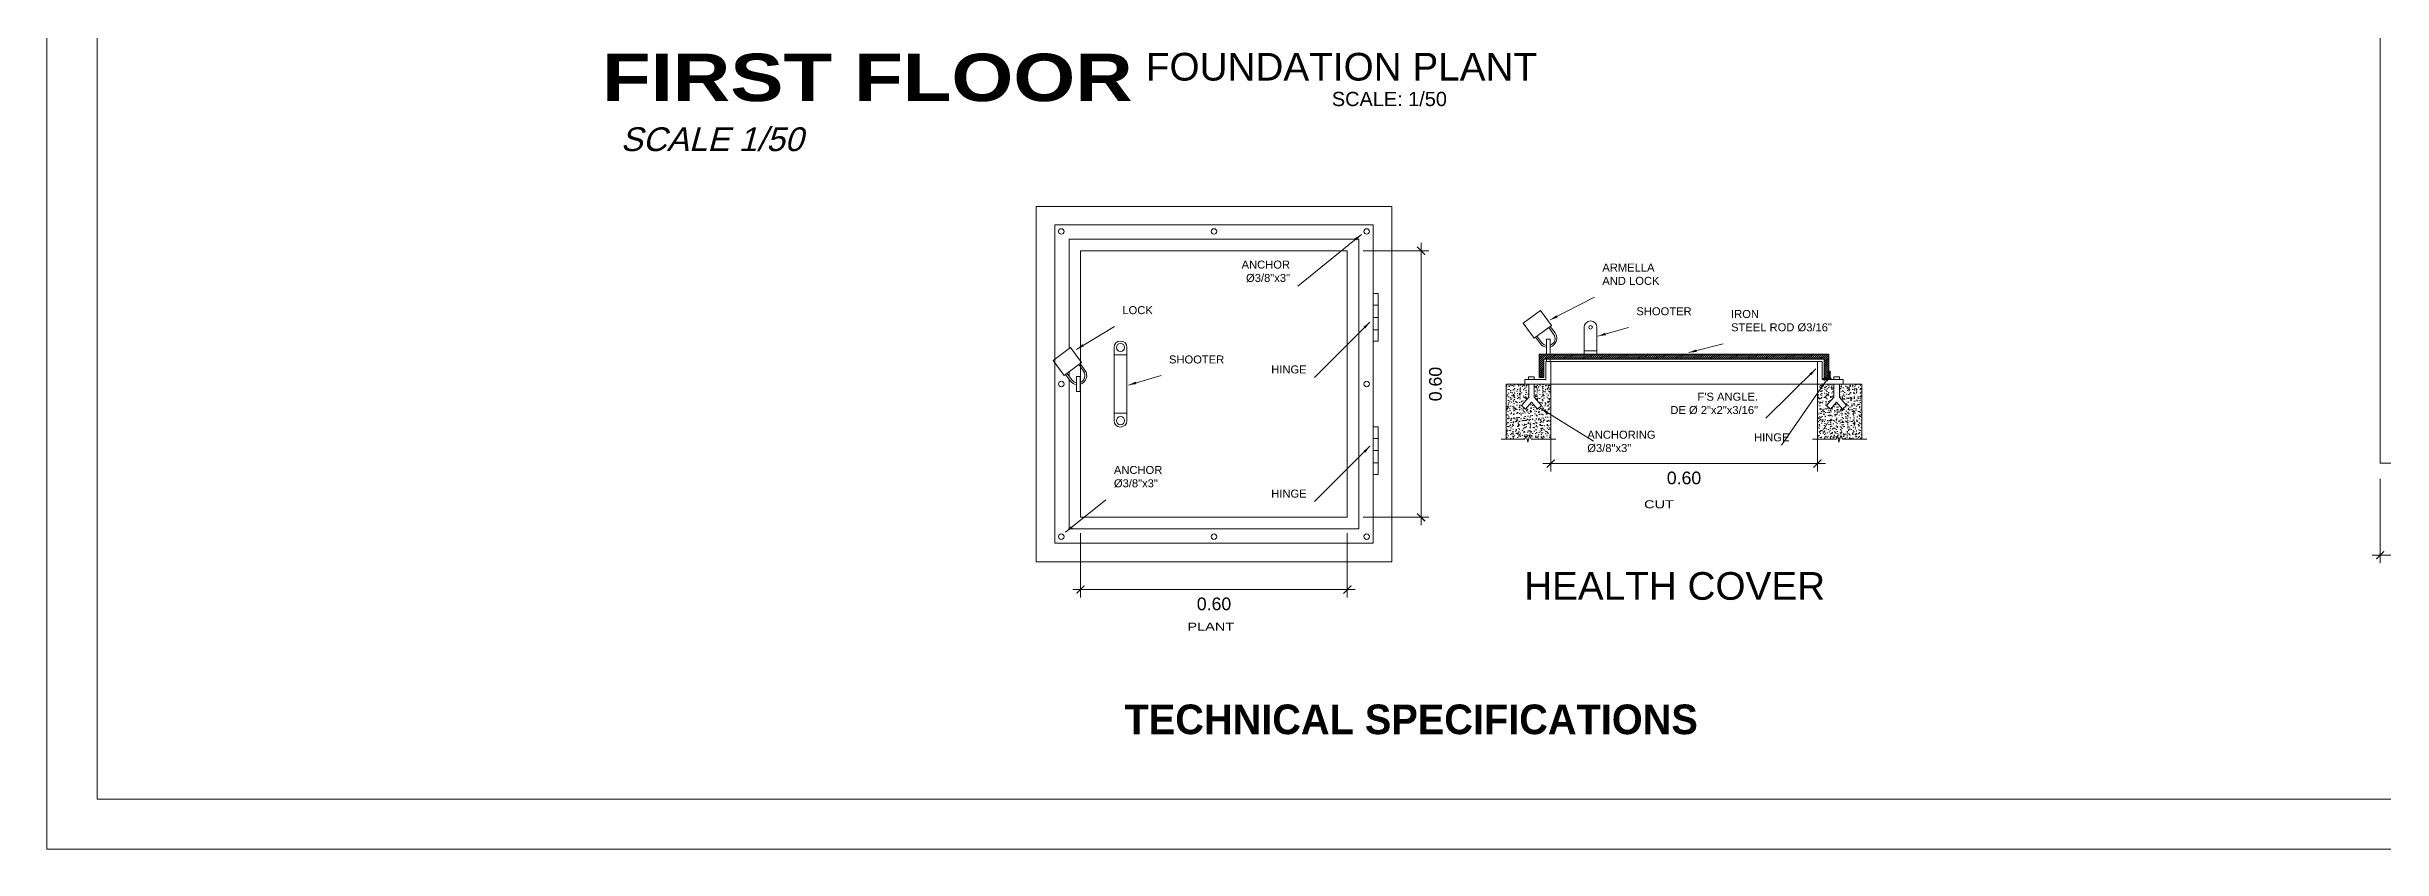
# Model space of a CAD drawing. Header units: millimetres. Extents: x -59 to 123, y 54 to 155.
# Drawn here: x 34.58 to 49.34, y 94.92 to 99.99 of the extents above; entities that cross this region are included whole.
import ezdxf

# ---------------------------------------------------------------- set-up
doc = ezdxf.new("R2010")
doc.units = ezdxf.units.MM
doc.linetypes.add('CONTINUA', pattern=[0])
doc.linetypes.add('HIDDEN', pattern=[9.525, 6.35, -3.175])
doc.layers.get('0').update_dxf_attribs({"lineweight": 9})
doc.layers.get('Defpoints').update_dxf_attribs({"lineweight": 0})
for name, color, linetype, lineweight in [('COTAS', 8, 'Continuous', 5), ('DET-CORTE', 86, 'Continuous', 50), ('PLUMA 2 NUEVA', 7, 'Continuous', 25), ('TEXTOS', 3, 'Continuous', 0), ('textura', 253, 'Continuous', 0)]:
    doc.layers.add(name, color=color, linetype=linetype, lineweight=lineweight)
doc.layers.add('TEXTO', color=2, linetype='Continuous')
doc.layers.add('TEXTO2', color=3, linetype='Continuous')
doc.styles.add('ARIAL', font='arial.ttf')
doc.styles.add('ARIALNEG', font='arialbd.ttf')
doc.styles.add('Cuaacab4', font='arial.ttf', dxfattribs={"height": 0.12})
doc.styles.add('Henry', font='GOTHICB.TTF')
doc.styles.add('LUIS', font='arial.ttf')
doc.styles.add('style1', font='arial.ttf', dxfattribs={"height": 0.1})
doc.dimstyles.new('luis', dxfattribs={"dimtxt": 0.08, "dimasz": 0.05, "dimexe": 0.05, "dimexo": 0.1, "dimgap": 0.05, "dimtad": 2, "dimzin": 4, "dimdsep": 46, "dimtxsty": 'LUIS', "dimblk": 'ARCHTICK', "dimcen": 2, "dimdle": 0.05, "dimclrd": 256, "dimclre": 256, "dimclrt": 56, "dimaunit": 1, "dimadec": 0, "dimazin": 0, "dimtfac": 1, "dimtix": 1, "dimtmove": 0, "dimatfit": 3, "dimfxl": 1, "dimlwd": -1, "dimlwe": -1, "dimarcsym": 0})
pattern_1 = [(50, (27.197457, 255.42894), (0.050351665, -0.0044052), [0.005265, -0.057915]), (355, (27.197457, 255.42894), (-0.009740344, 0.052803888), [0.004212, -0.046332]), (100.4514, (27.201653, 255.42857), (0.040611359, 0.048398656), [0.004474561, -0.049220176]), (46.1842, (27.19746, 255.44298), (0.074920322, -0.011619435), [0.0078975, -0.0868725]), (96.6356, (27.2037, 255.44201), (0.065613322, 0.068383075), [0.006711842, -0.073830253]), (351.1842, (27.19746, 255.44298), (0.06561327, 0.068383126), [0.006318, -0.069498]), (21, (27.204477, 255.43947), (0.041902875, -0.028263846), [0.005265, -0.057915]), (326, (27.204477, 255.43947), (0.017080736, 0.050905533), [0.004212, -0.046332]), (71.4514, (27.20797, 255.437113), (0.058983629, 0.022641641), [0.004474561, -0.049220176]), (37.5, (27.197457, 255.428938), (0.0008536218, 0.0233691485), [0, -0.0457704, 0, -0.047034, 0, -0.0465075]), (7.5, (27.197457, 255.428938), (0.0184674815, 0.027687702), [0, -0.0268164, 0, -0.0447174, 0, -0.0177255]), (327.5, (27.181803, 255.428938), (0.037474335, -0.001583352), [0, -0.01755, 0, -0.054756, 0, -0.072657]), (317.5, (27.174783, 255.42894), (0.040939669, 0.00702737), [0, -0.022815, 0, -0.0363636, 0, -0.051597])]

# ---------------------------------------------------------------- blocks, each defined once
blk = doc.blocks.new('_ArchTick')
at = {"color": 0, "linetype": 'ByBlock', "const_width": 0.15}
blk.add_lwpolyline([(-0.5, -0.5), (0.5, 0.5)], dxfattribs=at)
blk = doc.blocks.new('*D757')
at = {"layer": 'COTAS', "ltscale": 0.01, "transparency": 16777216}
for p, q in [((44.085, 97.761), (44.085, 97.309)), ((45.77, 97.761), (45.77, 97.309)), ((44.035, 97.359), (45.82, 97.359))]:
    blk.add_line(p, q, dxfattribs=at)
at = {"layer": 'Defpoints', "color": 0, "linetype": 'CONTINUA', "ltscale": 0.01, "transparency": 16777216}
for p in [(44.085, 97.861), (45.77, 97.861), (45.77, 97.359)]:
    blk.add_point(p, dxfattribs=at)
at = {"layer": 'COTAS', "linetype": 'CONTINUA', "ltscale": 0.01, "transparency": 16777216, "xscale": 0.05, "yscale": 0.05, "zscale": 0.05, "rotation": 180}
blk.add_blockref('_ArchTick', (44.085, 97.359), dxfattribs=at)
at = {"layer": 'COTAS', "linetype": 'CONTINUA', "ltscale": 0.01, "transparency": 16777216, "xscale": 0.05, "yscale": 0.05, "zscale": 0.05}
blk.add_blockref('_ArchTick', (45.77, 97.359), dxfattribs=at)
at = {"layer": 'COTAS', "color": 56, "linetype": 'CONTINUA', "lineweight": 5, "ltscale": 0.01, "transparency": 16777216, "insert": (44.927, 97.268), "char_height": 0.08, "attachment_point": 5, "style": 'LUIS'}
blk.add_mtext('0.60', dxfattribs=at)
blk = doc.blocks.new('*D758')
at = {"layer": 'COTAS', "ltscale": 0.01, "transparency": 16777216}
for p, q in [((43.266, 96.97), (43.266, 98.755)), ((42.9, 98.705), (43.316, 98.705)), ((42.9, 97.02), (43.316, 97.02))]:
    blk.add_line(p, q, dxfattribs=at)
at = {"layer": 'Defpoints', "color": 0, "linetype": 'CONTINUA', "ltscale": 0.01, "transparency": 16777216}
for p in [(42.8, 98.705), (43.266, 98.705), (42.8, 97.02)]:
    blk.add_point(p, dxfattribs=at)
at = {"layer": 'COTAS', "linetype": 'CONTINUA', "ltscale": 0.01, "transparency": 16777216, "xscale": 0.05, "yscale": 0.05, "zscale": 0.05}
for p, rotation in [((43.266, 98.705), 90), ((43.266, 97.02), 270)]:
    blk.add_blockref('_ArchTick', p, dxfattribs=dict(at, rotation=rotation))
at = {"layer": 'COTAS', "color": 56, "linetype": 'CONTINUA', "lineweight": 5, "ltscale": 0.01, "transparency": 16777216, "insert": (43.357, 97.862), "char_height": 0.08, "attachment_point": 5, "rotation": 90, "style": 'LUIS'}
blk.add_mtext('0.60', dxfattribs=at)
blk = doc.blocks.new('*D759')
at = {"layer": 'COTAS', "ltscale": 0.01, "transparency": 16777216}
for p, q in [((41.115, 96.92), (41.115, 96.513)), ((42.8, 96.92), (42.8, 96.513)), ((41.065, 96.563), (42.85, 96.563))]:
    blk.add_line(p, q, dxfattribs=at)
at = {"layer": 'Defpoints', "color": 0, "linetype": 'CONTINUA', "ltscale": 0.01, "transparency": 16777216}
for p in [(41.115, 97.02), (42.8, 97.02), (42.8, 96.563)]:
    blk.add_point(p, dxfattribs=at)
at = {"layer": 'COTAS', "linetype": 'CONTINUA', "ltscale": 0.01, "transparency": 16777216, "xscale": 0.05, "yscale": 0.05, "zscale": 0.05, "rotation": 180}
blk.add_blockref('_ArchTick', (41.115, 96.563), dxfattribs=at)
at = {"layer": 'COTAS', "linetype": 'CONTINUA', "ltscale": 0.01, "transparency": 16777216, "xscale": 0.05, "yscale": 0.05, "zscale": 0.05}
blk.add_blockref('_ArchTick', (42.8, 96.563), dxfattribs=at)
at = {"layer": 'COTAS', "color": 56, "linetype": 'CONTINUA', "lineweight": 5, "ltscale": 0.01, "transparency": 16777216, "insert": (41.958, 96.472), "char_height": 0.08, "attachment_point": 5, "style": 'LUIS'}
blk.add_mtext('0.60', dxfattribs=at)
blk = doc.blocks.new('*D786')
at = {"layer": 'COTAS', "ltscale": 0.01, "transparency": 16777216}
for p, q in [((49.325, 97.262), (49.325, 96.73)), ((49.629, 97.25), (49.629, 96.73)), ((49.275, 96.78), (49.679, 96.78))]:
    blk.add_line(p, q, dxfattribs=at)
at = {"layer": 'Defpoints', "color": 0, "linetype": 'CONTINUA', "ltscale": 0.01, "transparency": 16777216}
for p in [(49.325, 97.362), (49.629, 97.35), (49.629, 96.78)]:
    blk.add_point(p, dxfattribs=at)
at = {"layer": 'COTAS', "linetype": 'CONTINUA', "ltscale": 0.01, "transparency": 16777216, "xscale": 0.05, "yscale": 0.05, "zscale": 0.05, "rotation": 180}
blk.add_blockref('_ArchTick', (49.325, 96.78), dxfattribs=at)
at = {"layer": 'COTAS', "linetype": 'CONTINUA', "ltscale": 0.01, "transparency": 16777216, "xscale": 0.05, "yscale": 0.05, "zscale": 0.05}
blk.add_blockref('_ArchTick', (49.629, 96.78), dxfattribs=at)
at = {"layer": 'COTAS', "color": 56, "linetype": 'CONTINUA', "lineweight": 5, "ltscale": 0.01, "transparency": 16777216, "insert": (49.477, 96.689), "char_height": 0.08, "attachment_point": 5, "style": 'LUIS'}
blk.add_mtext('.15', dxfattribs=at)
blk = doc.blocks.new('*D788')
at = {"layer": 'COTAS', "ltscale": 0.01, "transparency": 16777216}
for p, q in [((49.325, 97.262), (49.325, 96.73)), ((49.629, 97.262), (49.629, 96.73)), ((49.275, 96.78), (49.679, 96.78))]:
    blk.add_line(p, q, dxfattribs=at)
at = {"layer": 'Defpoints', "color": 0, "linetype": 'CONTINUA', "ltscale": 0.01, "transparency": 16777216}
for p in [(49.325, 97.362), (49.629, 97.362), (49.629, 96.78)]:
    blk.add_point(p, dxfattribs=at)
at = {"layer": 'COTAS', "linetype": 'CONTINUA', "ltscale": 0.01, "transparency": 16777216, "xscale": 0.05, "yscale": 0.05, "zscale": 0.05, "rotation": 180}
blk.add_blockref('_ArchTick', (49.325, 96.78), dxfattribs=at)
at = {"layer": 'COTAS', "linetype": 'CONTINUA', "ltscale": 0.01, "transparency": 16777216, "xscale": 0.05, "yscale": 0.05, "zscale": 0.05}
blk.add_blockref('_ArchTick', (49.629, 96.78), dxfattribs=at)
at = {"layer": 'COTAS', "color": 56, "linetype": 'CONTINUA', "lineweight": 5, "ltscale": 0.01, "transparency": 16777216, "insert": (49.477, 96.689), "char_height": 0.08, "attachment_point": 5, "style": 'LUIS'}
blk.add_mtext('.15', dxfattribs=at)

msp = doc.modelspace()

# ---------------------------------------------------------------- hatches: boundary and pattern name
at = {"layer": 'textura', "linetype": 'Continuous', "lineweight": 5}
h = msp.add_hatch(dxfattribs=at)
h.set_pattern_fill('ANSI31', color=256, scale=0.0702, style=0)
h.set_pattern_definition([(45, (27.197457, 256.226487), (-0.006204862, 0.006204862), [])])
h.paths.add_polyline_path([(44.0118, 98.0502), (44.0118, 97.9038), (44.0419, 97.9038), (44.0419, 98.0201), (45.8124, 98.0201), (45.8124, 97.9038), (45.8425, 97.9038), (45.8425, 98.0502)])
h = msp.add_hatch(dxfattribs=at)
h.set_pattern_fill('AR-CONC', color=256, scale=0.00702, style=0)
h.set_pattern_definition(pattern_1)
h.paths.add_polyline_path([(44.0012, 97.7028), (43.9634, 97.7465), (43.9256, 97.7028), (43.9005, 97.7271), (43.946, 97.7796), (43.946, 97.8606), (43.804, 97.8606), (43.804, 97.5136), (43.9223, 97.5136), (43.9309, 97.5365), (43.9403, 97.4938), (43.9513, 97.5362), (43.9617, 97.5136), (44.0848, 97.5136), (44.0848, 97.8606), (43.9808, 97.8606), (43.9808, 97.7796), (44.0263, 97.7271)])
h = msp.add_hatch(dxfattribs=at)
h.set_pattern_fill('AR-CONC', color=256, scale=0.00702, style=0)
h.set_pattern_definition(pattern_1)
h.paths.add_polyline_path([(46.0504, 97.8606), (45.9083, 97.8606), (45.9083, 97.7796), (45.9538, 97.7271), (45.9288, 97.7028), (45.8909, 97.7465), (45.8531, 97.7028), (45.828, 97.7271), (45.8735, 97.7796), (45.8735, 97.8606), (45.7696, 97.8606), (45.7696, 97.5136), (45.8879, 97.5136), (45.8965, 97.5365), (45.9059, 97.4938), (45.9169, 97.5362), (45.9273, 97.5136), (46.0504, 97.5136)])
h = msp.add_hatch(dxfattribs=at)
h.set_pattern_fill('ANSI31', color=256, scale=0.00702, style=0)
h.set_pattern_definition([(45, (27.1974571, 256.2264866), (-0.0006204862005, 0.0006204862005), [])])
h.paths.add_polyline_path([(45.85, 97.9441), (45.8458, 97.9441), (45.8458, 97.9371), (45.85, 97.9371)])
h.paths.add_polyline_path([(45.85, 97.9371), (45.8458, 97.9371), (45.8458, 97.9359), (45.85, 97.9359)])
h.paths.add_polyline_path([(45.85, 97.9359), (45.8458, 97.9359), (45.8458, 97.9167), (45.85, 97.9167)])
h.paths.add_polyline_path([(45.85, 97.9167), (45.8458, 97.9167), (45.8458, 97.9154), (45.85, 97.9154)])
h.paths.add_polyline_path([(45.85, 97.9154), (45.8458, 97.9154), (45.8458, 97.9022, -0.1698885), (45.85, 97.9037)])
h.paths.add_polyline_path([(45.8433, 97.897, 0.332578), (45.8481, 97.8906), (45.8519, 97.8906, 0.332578), (45.8567, 97.897, 1)])
h.paths.add_polyline_path([(45.8531, 97.897, -1), (45.8469, 97.897, -1)], flags=16)
h.paths.add_polyline_path([(45.8506, 97.897, -1), (45.8494, 97.897, -1)], flags=0)
h.paths.add_polyline_path([(45.8433, 97.897), (45.8336, 97.897), (45.8336, 97.8929), (45.8448, 97.8929, -0.1698885)])
h.paths.add_polyline_path([(45.8336, 97.897), (45.8323, 97.897), (45.8323, 97.8929), (45.8336, 97.8929)])
h.paths.add_polyline_path([(45.8132, 97.897), (45.8119, 97.897), (45.8119, 97.8929), (45.8132, 97.8929)])
h.paths.add_polyline_path([(45.8323, 97.897), (45.8132, 97.897), (45.8132, 97.8929), (45.8323, 97.8929)])
h.paths.add_polyline_path([(45.8119, 97.897), (45.8029, 97.897), (45.8029, 97.8929), (45.8119, 97.8929)])

# ---------------------------------------------------------------- linework, layer by layer
at = {"layer": 'Defpoints', "lineweight": 5, "ltscale": 0.5}
msp.add_lwpolyline([(34.5836, 94.9209), (78.8336, 94.9209), (78.8336, 124.7036), (34.5836, 124.7036)], close=True, dxfattribs=at)
at = {"layer": 'DET-CORTE', "lineweight": 5, "ltscale": 0.5}
msp.add_lwpolyline([(34.9016, 95.2389), (78.5157, 95.2389), (78.5157, 124.3856), (34.9016, 124.3856)], close=True, dxfattribs=at)
at = {"layer": 'PLUMA 2 NUEVA', "color": 0, "linetype": 'Continuous', "lineweight": 5, "ltscale": 0.01}
for p, q in [((49.3253, 101.3416), (49.3253, 97.3616)), ((49.3253, 97.3616), (52.929, 97.3616))]:
    msp.add_line(p, q, dxfattribs=at)
at = {"layer": 'textura', "lineweight": 5}
for p, q in [((42.9631, 98.3611), (42.9959, 98.3611)), ((42.9631, 98.2834), (42.9959, 98.2834)), ((42.9631, 98.2057), (42.9959, 98.2057)), ((42.9631, 97.5187), (42.9959, 97.5187)), ((42.9631, 97.441), (42.9959, 97.441)), ((42.9631, 97.3633), (42.9959, 97.3633))]:
    msp.add_line(p, q, dxfattribs=at)
at = {"layer": 'textura', "linetype": 'Continuous', "lineweight": 5}
for p, q in [((41.3264, 98.0472), (41.4077, 98.0472)), ((41.3264, 97.6772), (41.4077, 97.6772))]:
    msp.add_line(p, q, dxfattribs=at)
at = {"layer": 'textura', "linetype": 'HIDDEN', "lineweight": 5}
for p, q in [((44.0584, 98.0201), (44.0584, 98.0049)), ((44.0811, 98.0049), (44.0811, 98.0201)), ((44.0848, 98.0049), (45.7696, 98.0049)), ((45.7696, 97.8606), (44.0848, 97.8606))]:
    msp.add_line(p, q, dxfattribs=at)
at = {"layer": 'textura', "linetype": 'Continuous', "lineweight": 5}
for points in [[(40.8344, 96.739), (43.0808, 96.739), (43.0808, 98.9854), (40.8344, 98.9854)], [(40.9521, 96.8566), (42.9631, 96.8566), (42.9631, 98.8677), (40.9521, 98.8677)], [(42.9631, 98.1333), (42.9959, 98.1333), (42.9959, 98.4335), (42.9631, 98.4335)], [(43.9109, 98.247), (43.9802, 98.1523), (44.0906, 98.233), (44.0213, 98.3277)], [(40.9414, 98.0116), (41.0107, 97.9169), (41.121, 97.9976), (41.0517, 98.0924)], [(41.3264, 97.6772), (41.4077, 97.6772), (41.4077, 98.0472), (41.3264, 98.0472)], [(44.3772, 98.0724), (44.296, 98.0724), (44.296, 98.0502), (44.3772, 98.0502)], [(43.98, 97.9073), (43.9451, 97.9073), (43.9451, 97.8906), (43.98, 97.8906)], [(45.8744, 97.9073), (45.9092, 97.9073), (45.9092, 97.8906), (45.8744, 97.8906)], [(42.9631, 97.2909), (42.9959, 97.2909), (42.9959, 97.5911), (42.9631, 97.5911)]]:
    msp.add_lwpolyline(points, close=True, dxfattribs=at)
for points in [[(41.0423, 97.8923), (41.0423, 96.9468), (42.8729, 96.9468), (42.8729, 98.7775), (41.0423, 98.7775), (41.0423, 98.0855)], [(44.0848, 98.0049), (44.0547, 98.0049), (44.0547, 97.8906), (43.9216, 97.8906), (43.9216, 97.8606), (44.0848, 97.8606), (44.0848, 98.0049)], [(44.0118, 98.0502), (44.0118, 97.9038), (44.0419, 97.9038), (44.0419, 98.0201), (45.8124, 98.0201), (45.8124, 97.9038), (45.8425, 97.9038), (45.8425, 98.0502), (44.0118, 98.0502)], [(45.7696, 98.0049), (45.7996, 98.0049), (45.7996, 97.8906), (45.9327, 97.8906), (45.9327, 97.8606), (45.7696, 97.8606), (45.7696, 98.0049)], [(41.0423, 97.94), (41.0423, 97.9111)], [(43.804, 97.5136), (43.804, 97.8606), (44.0848, 97.8606), (44.0848, 97.5136)], [(45.7696, 97.5136), (45.7696, 97.8606), (46.0504, 97.8606), (46.0504, 97.5136)], [(43.7722, 97.5136), (43.9223, 97.5136), (43.9309, 97.5365), (43.9403, 97.4938), (43.9513, 97.5362), (43.9617, 97.5136), (44.1165, 97.5136)], [(45.7378, 97.5136), (45.8879, 97.5136), (45.8965, 97.5365), (45.9059, 97.4938), (45.9169, 97.5362), (45.9273, 97.5136), (46.0821, 97.5136)]]:
    msp.add_lwpolyline(points, dxfattribs=at)
at = {"layer": 'textura', "linetype": 'HIDDEN', "lineweight": 5}
msp.add_lwpolyline([(41.1152, 97.0198), (42.8, 97.0198), (42.8, 98.7046), (41.1152, 98.7046)], close=True, dxfattribs=at)
at = {"layer": 'textura', "linetype": 'Continuous', "lineweight": 5}
for points in [[(41.4077, 97.6308, -1), (41.3264, 97.6308), (41.3264, 98.0935, -1), (41.4077, 98.0935)], [(41.3414, 98.0935, -1), (41.3927, 98.0935, -1)], [(41.3927, 97.6308, -1), (41.3414, 97.6308, -1)]]:
    msp.add_lwpolyline(points, format="xyb", close=True, dxfattribs=at)
at = {"layer": 'textura', "lineweight": 5}
for points in [[(44.0584, 98.094, -0.2041284), (44.0197, 98.117), (43.9891, 98.1587)], [(44.0584, 98.1052, -0.1957197), (44.0286, 98.1235), (43.9981, 98.1653)], [(44.0728, 98.22), (44.1034, 98.1782, -0.5050338), (44.0811, 98.1071, -0.5050338)], [(44.0818, 98.2265), (44.1123, 98.1848, -0.5259401), (44.0811, 98.0955, -0.5259401)], [(41.1032, 97.9846), (41.1338, 97.9428, -0.5050338), (41.1115, 97.8717, -0.5050338)], [(41.1122, 97.9912), (41.1428, 97.9494, -0.5259401), (41.1115, 97.8601, -0.5259401)], [(41.0888, 97.8586, -0.2041284), (41.0501, 97.8816), (41.0195, 97.9234)], [(41.0888, 97.8698, -0.1957197), (41.0591, 97.8882), (41.0285, 97.9299)]]:
    msp.add_lwpolyline(points, format="xyb", dxfattribs=at)
for points in [[(44.0584, 98.0502), (44.0811, 98.0502), (44.0811, 98.1449), (44.0584, 98.1449)], [(41.0888, 97.8148), (41.1115, 97.8148), (41.1115, 97.9095), (41.0888, 97.9095)], [(45.8125, 97.8816), (45.8126, 97.8816), (45.8132, 97.8822), (45.8132, 97.8987), (45.8119, 97.8987), (45.8119, 97.8822)], [(45.8329, 97.8816), (45.833, 97.8816), (45.8336, 97.8822), (45.8336, 97.8987), (45.8323, 97.8987), (45.8323, 97.8822)], [(45.8345, 97.9366), (45.8345, 97.9364), (45.8351, 97.9359), (45.8516, 97.9359), (45.8516, 97.9371), (45.8351, 97.9371)], [(45.8345, 97.9162), (45.8345, 97.916), (45.8351, 97.9154), (45.8516, 97.9154), (45.8516, 97.9167), (45.8351, 97.9167)]]:
    msp.add_lwpolyline(points, close=True, dxfattribs=at)
at = {"layer": 'textura', "linetype": 'Continuous', "lineweight": 5}
msp.add_lwpolyline([(44.296, 98.0502), (44.296, 98.2207, -1), (44.3772, 98.2207), (44.3772, 98.0502)], format="xyb", dxfattribs=at)
at = {"layer": 'textura', "linetype": 'HIDDEN', "lineweight": 5, "ltscale": 0.5}
for points in [[(43.9808, 97.8606), (43.9808, 97.7796), (44.0263, 97.7271), (44.0012, 97.7028), (43.9634, 97.7465), (43.9256, 97.7028), (43.9005, 97.7271), (43.946, 97.7796), (43.946, 97.8606)], [(45.8735, 97.8606), (45.8735, 97.7796), (45.828, 97.7271), (45.8531, 97.7028), (45.8909, 97.7465), (45.9288, 97.7028), (45.9538, 97.7271), (45.9083, 97.7796), (45.9083, 97.8606)]]:
    msp.add_lwpolyline(points, dxfattribs=at)
at = {"layer": 'textura', "lineweight": 5}
for points in [[(45.8433, 97.897), (45.8029, 97.897), (45.8029, 97.8929), (45.8448, 97.8929)], [(45.85, 97.9037), (45.85, 97.9441), (45.8458, 97.9441), (45.8458, 97.9022)]]:
    msp.add_lwpolyline(points, dxfattribs=at)
at = {"layer": 'textura', "linetype": 'Continuous', "lineweight": 5}
for centre, radius in [((40.993, 98.8268), 0.0174), ((41.9576, 98.8268), 0.0174), ((42.9222, 98.8268), 0.0174), ((41.367, 98.0935), 0.0256), ((44.3366, 98.2207), 0.0117), ((40.993, 97.8622), 0.0174), ((42.9222, 97.8622), 0.0174), ((45.85, 97.897), 0.00307), ((45.85, 97.897), 0.000593), ((41.367, 97.6308), 0.0256), ((40.993, 96.8976), 0.0174), ((41.9576, 96.8976), 0.0174), ((42.9222, 96.8976), 0.0174)]:
    msp.add_circle(centre, radius, dxfattribs=at)
at = {"layer": 'textura', "lineweight": 5}
msp.add_circle((45.85, 97.897), 0.00667, dxfattribs=at)

# ---------------------------------------------------------------- texts
at = {"layer": 'TEXTO', "lineweight": 5, "ltscale": 0.18, "style": 'LUIS'}
msp.add_text('FOUNDATION PLANT', height=0.175, rotation=0, dxfattribs=at).set_placement((41.5272, 99.7806))
at = {"layer": 'TEXTO', "lineweight": 5, "ltscale": 0.2, "style": 'LUIS'}
msp.add_text('SCALE: 1/50', height=0.09, rotation=0, dxfattribs=at).set_placement((42.7024, 99.619))
at = {"layer": 'TEXTO2', "color": 8, "lineweight": 5, "style": 'ARIALNEG', "width": 1.2}
msp.add_text('FIRST FLOOR', height=0.3, dxfattribs=at).set_placement((38.0922, 99.6503))
at = {"layer": 'TEXTOS', "lineweight": 5, "style": 'ARIAL', "oblique": 15}
msp.add_text('SCALE 1/50', height=0.15, dxfattribs=at).set_placement((38.2087, 99.3347))
at = {"layer": 'TEXTOS', "linetype": 'Continuous', "lineweight": 5, "style": 'style1', "width": 1.3}
for s, p in [('CUT', (44.6747, 97.0768)), ('PLANT', (41.7897, 96.3032))]:
    msp.add_text(s, height=0.05054, dxfattribs=at).set_placement(p)
at = {"layer": 'TEXTOS', "lineweight": 5, "ltscale": 0.5, "style": 'Cuaacab4'}
msp.add_text('HEALTH COVER', height=0.175, dxfattribs=at).set_placement((43.9168, 96.4983))
at = {"layer": 'TEXTOS', "lineweight": 5, "style": 'Henry'}
msp.add_text('TECHNICAL SPECIFICATIONS', height=0.1875, dxfattribs=at).set_placement((41.3926, 95.6487))
at = {"layer": 'TEXTOS', "linetype": 'Continuous', "lineweight": 5, "style": 'style1'}
for s, insert, char_height, attachment_point in [('ANCHOR\\P%%C3/8"x3"', (42.4381, 98.5058), 0.05054, 9), ('ARMELLA\\PAND LOCK', (44.411, 98.6239), 0.05054, 1), ('LOCK', (41.3788, 98.3544), 0.05054, 1), ('SHOOTER', (44.6261, 98.3473), 0.05054, 1), ('IRON\\PSTEEL ROD %%C3/16"', (45.2243, 98.3303), 0.050544, 1), ('SHOOTER', (41.6734, 98.0427), 0.05054, 1), ('HINGE', (42.543, 97.9285), 0.05054, 9), ('F\'S ANGLE.\\PDE %%C 2"x2"x3/16"', (45.3947, 97.6707), 0.050544, 9), ('ANCHORING\\P%%C3/8"x3"', (44.316, 97.5671), 0.05054, 1), ('HINGE', (45.5931, 97.4991), 0.05054, 9), ('ANCHOR\\P%%C3/8"x3"', (41.3254, 97.3442), 0.05054, 1), ('HINGE', (42.543, 97.1436), 0.05054, 9)]:
    msp.add_mtext(s, dxfattribs=dict(at, insert=insert, char_height=char_height, attachment_point=attachment_point))

# ---------------------------------------------------------------- dimensions: what is measured, and where the dimension line sits
at = {"layer": 'COTAS', "linetype": 'CONTINUA', "lineweight": 5, "ltscale": 0.01}
dim = msp.add_linear_dim(base=(43.2659, 98.7046), p1=(42.8, 97.0198), p2=(42.8, 98.7046), angle=90, text='0.60', dimstyle='luis', override={"dimlfac": 0.5}, dxfattribs=at)
dim.commit()
dim.dimension.update_dxf_attribs({"geometry": '*D758', "text_midpoint": (43.3567, 97.8622)})
for base, p1, p2, picture, middle in [((45.7696, 97.3589), (44.0848, 97.8606), (45.7696, 97.8606), '*D757', (44.9272, 97.2681)), ((42.8, 96.5632), (41.1152, 97.0198), (42.8, 97.0198), '*D759', (41.9576, 96.4723))]:
    dim = msp.add_linear_dim(base=base, p1=p1, p2=p2, text='0.60', dimstyle='luis', override={"dimlfac": 0.5}, dxfattribs=at)
    dim.commit()
    dim.dimension.update_dxf_attribs({"geometry": picture, "text_midpoint": middle})
for p2, picture in [((49.6295, 97.3496), '*D786'), ((49.6295, 97.3616), '*D788')]:
    dim = msp.add_linear_dim(base=(49.6295, 96.7795), p1=(49.3253, 97.3616), p2=p2, dimstyle='luis', override={"dimlfac": 0.5}, dxfattribs=at)
    dim.commit()
    dim.dimension.update_dxf_attribs({"geometry": picture, "text_midpoint": (49.4774, 96.6887)})

# ---------------------------------------------------------------- leaders
for points in [[(42.8903, 98.8081), (42.4881, 98.4811)], [(44.0807, 98.267), (44.361, 98.412)], [(41.0883, 98.0809), (41.3288, 98.2268)], [(42.9432, 98.2539), (42.593, 97.9038)], [(44.3831, 98.165), (44.5761, 98.2197)], [(44.9576, 98.0609), (45.1743, 98.1154)], [(41.4175, 97.8559), (41.6234, 97.9152)], [(45.76, 97.9577), (45.4447, 97.6459)], [(45.8267, 97.8862), (45.5437, 97.4761)], [(44.0193, 97.7088), (44.3542, 97.5)], [(42.9432, 97.469), (42.593, 97.1189)], [(41.02, 96.9265), (41.2754, 97.1294)]]:
    msp.add_leader(points, dimstyle='luis', override={"dimlfac": 0.5}, dxfattribs=at)

doc.saveas('drawing.dxf')
